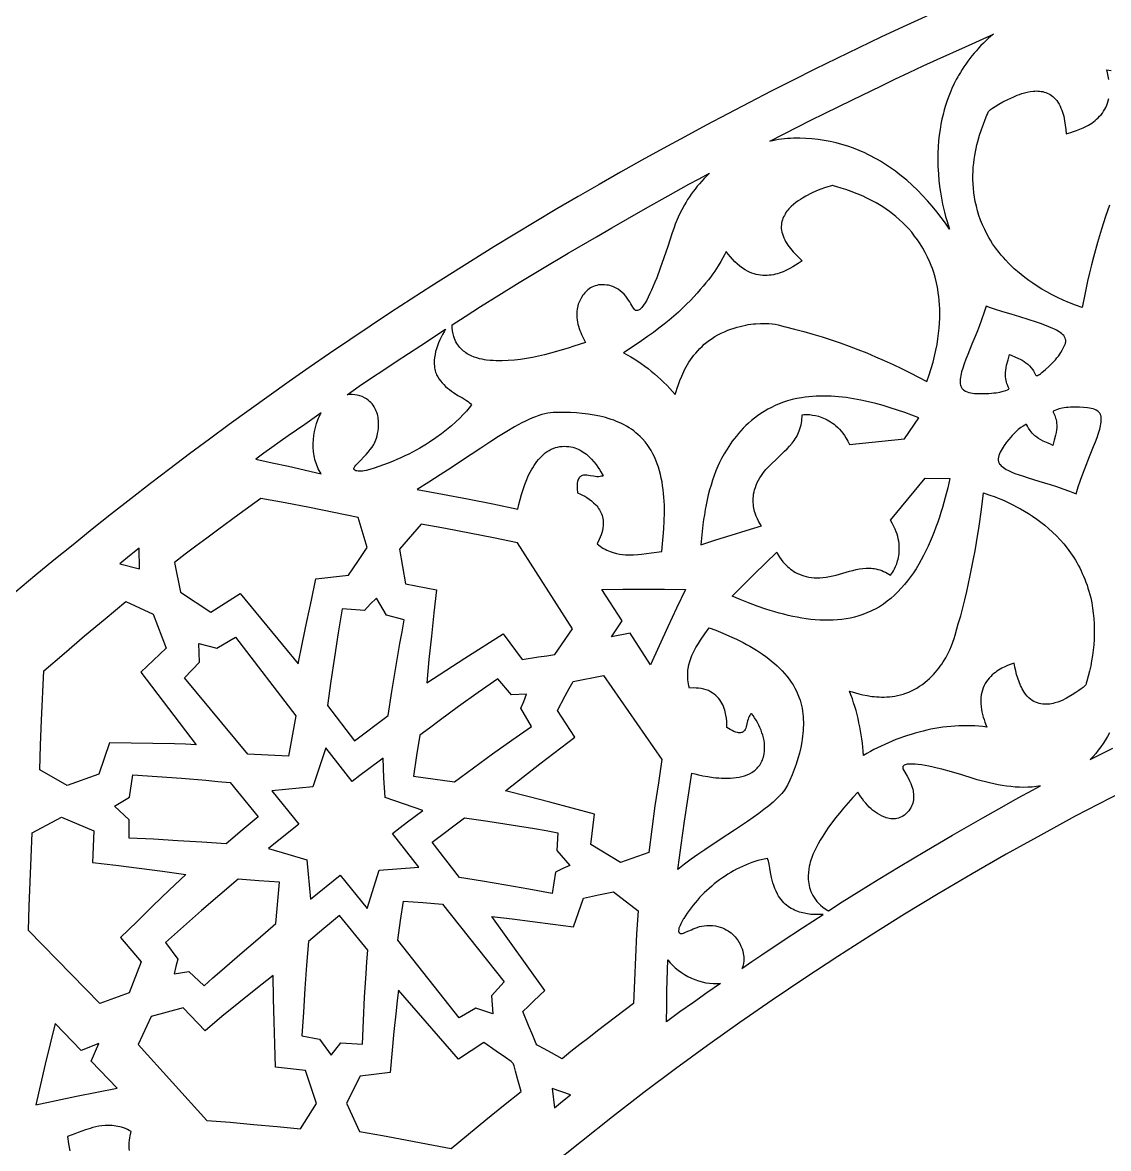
# Model space of a CAD drawing. Extents: x -540 to 540, y -540 to 540.
# Drawn here: x -295.1 to -170.4, y 288.3 to 417.6 of the extents above; entities that cross this region are included whole.
import ezdxf

# ---------------------------------------------------------------- set-up
doc = ezdxf.new("R2010")
doc.units = 0
doc.layers.add('LAYER_1', color=18, linetype='CONTINUOUS')
doc.layers.add('LAYER_2', color=174, linetype='CONTINUOUS')

msp = doc.modelspace()

# ---------------------------------------------------------------- linework, layer by layer
at = {"layer": 'LAYER_1'}
msp.add_lwpolyline([(0, 540, 0.414214), (-540, 0, 0.414214), (0, -540, 0.414214), (540, 0, 0.414214)], format="xyb", close=True, dxfattribs=at)
for points in [[(-209.32, 403.95), (-207.75, 404.77), (-206.18, 405.57), (-204.6, 406.37), (-203.01, 407.16), (-199.8, 408.73), (-196.57, 410.3), (-194.95, 411.09), (-193.32, 411.86), (-191.7, 412.61), (-190.09, 413.35), (-186.85, 414.81), (-183.63, 416.26), (-183.93, 416.01), (-184.22, 415.75), (-184.5, 415.49), (-184.78, 415.22), (-185.06, 414.94), (-185.33, 414.65), (-185.59, 414.36), (-185.84, 414.07), (-186.09, 413.76), (-186.33, 413.46), (-186.56, 413.14), (-186.79, 412.83), (-187.01, 412.5), (-187.22, 412.18), (-187.42, 411.84), (-187.62, 411.51), (-187.72, 411.34), (-187.89, 411.04), (-188.12, 410.6), (-188.39, 410.03), (-188.53, 409.7), (-188.68, 409.34), (-188.83, 408.94), (-188.98, 408.51), (-189.13, 408.05), (-189.27, 407.56), (-189.41, 407.04), (-189.54, 406.49), (-189.66, 405.91), (-189.76, 405.3), (-189.85, 404.66), (-189.92, 403.99), (-189.98, 403.3), (-190.01, 402.57), (-190.02, 401.82), (-190, 401.04), (-189.95, 400.23), (-189.88, 399.4), (-189.77, 398.54), (-189.71, 398.1), (-189.63, 397.65), (-189.55, 397.2), (-189.46, 396.74), (-189.35, 396.28), (-189.24, 395.8), (-189.12, 395.32), (-188.99, 394.84), (-188.84, 394.35), (-188.69, 393.85), (-189.15, 394.53), (-189.64, 395.2), (-190.14, 395.85), (-190.67, 396.5), (-191.21, 397.13), (-191.78, 397.74), (-192.36, 398.34), (-192.97, 398.91), (-193.59, 399.47), (-194.23, 400), (-194.56, 400.25), (-194.89, 400.51), (-195.22, 400.75), (-195.56, 400.99), (-195.9, 401.22), (-196.25, 401.44), (-196.6, 401.66), (-196.96, 401.86), (-197.31, 402.06), (-197.68, 402.26), (-198.04, 402.44), (-198.41, 402.62), (-199.04, 402.89), (-199.69, 403.15), (-200.35, 403.38), (-201.02, 403.59), (-201.69, 403.77), (-202.38, 403.93), (-203.07, 404.06), (-203.77, 404.17), (-204.47, 404.24), (-205.17, 404.29), (-205.88, 404.31), (-206.23, 404.31), (-206.58, 404.3), (-206.92, 404.28), (-207.27, 404.26), (-207.62, 404.23), (-207.96, 404.19), (-208.3, 404.14), (-208.64, 404.09), (-208.98, 404.02)], [(-216.24, 400.29), (-216.55, 399.99), (-216.85, 399.69), (-217.13, 399.38), (-217.4, 399.08), (-217.66, 398.78), (-217.9, 398.47), (-218.13, 398.17), (-218.35, 397.87), (-218.55, 397.56), (-218.75, 397.26), (-218.93, 396.97), (-219.1, 396.67), (-219.42, 396.09), (-219.7, 395.52), (-219.94, 394.97), (-220.16, 394.44), (-220.35, 393.93), (-220.51, 393.45), (-220.79, 392.59), (-221.02, 391.88), (-221.47, 390.58), (-221.89, 389.38), (-222.3, 388.28), (-222.5, 387.78), (-222.69, 387.3), (-222.88, 386.86), (-223.07, 386.45), (-223.26, 386.06), (-223.44, 385.72), (-223.63, 385.4), (-223.82, 385.12), (-224, 384.87), (-224.19, 384.66), (-224.24, 384.63), (-224.31, 384.58), (-224.39, 384.54), (-224.49, 384.51), (-224.59, 384.5), (-224.69, 384.5), (-224.73, 384.52), (-224.78, 384.54), (-224.82, 384.58), (-224.86, 384.62), (-225.04, 384.91), (-225.26, 385.29), (-225.38, 385.5), (-225.53, 385.71), (-225.68, 385.94), (-225.85, 386.16), (-226.04, 386.38), (-226.26, 386.59), (-226.49, 386.79), (-226.74, 386.97), (-226.88, 387.05), (-227.03, 387.13), (-227.18, 387.2), (-227.33, 387.26), (-227.5, 387.32), (-227.67, 387.37), (-227.85, 387.41), (-228.04, 387.44), (-228.29, 387.47), (-228.53, 387.48), (-228.76, 387.47), (-228.97, 387.45), (-229.18, 387.4), (-229.37, 387.35), (-229.56, 387.28), (-229.73, 387.2), (-229.89, 387.11), (-230.05, 387.01), (-230.19, 386.9), (-230.32, 386.78), (-230.45, 386.66), (-230.56, 386.53), (-230.67, 386.4), (-230.77, 386.27), (-230.95, 385.99), (-231.09, 385.72), (-231.21, 385.46), (-231.3, 385.23), (-231.41, 384.86), (-231.45, 384.68), (-231.48, 384.43), (-231.49, 384.19), (-231.49, 383.94), (-231.47, 383.69), (-231.44, 383.44), (-231.4, 383.19), (-231.35, 382.94), (-231.28, 382.7), (-231.21, 382.45), (-231.12, 382.21), (-231.03, 381.97), (-230.93, 381.74), (-230.71, 381.28), (-230.47, 380.84), (-231.8, 380.4), (-232.47, 380.19), (-233.14, 379.99), (-233.82, 379.79), (-234.5, 379.6), (-235.19, 379.43), (-235.88, 379.27), (-236.56, 379.13), (-237.26, 379), (-237.95, 378.9), (-238.64, 378.82), (-239.34, 378.77), (-240.03, 378.74), (-240.38, 378.74), (-240.73, 378.74), (-241.07, 378.76), (-241.42, 378.78), (-241.83, 378.82), (-242.08, 378.85), (-242.36, 378.91), (-242.65, 378.97), (-242.96, 379.06), (-243.27, 379.17), (-243.59, 379.3), (-243.9, 379.46), (-244.05, 379.55), (-244.21, 379.65), (-244.35, 379.75), (-244.5, 379.86), (-244.64, 379.99), (-244.77, 380.12), (-244.9, 380.26), (-245.03, 380.4), (-245.14, 380.56), (-245.25, 380.73), (-245.35, 380.91), (-245.44, 381.1), (-245.52, 381.3), (-245.59, 381.51), (-245.68, 381.84), (-245.74, 382.18), (-245.78, 382.52), (-245.79, 382.86), (-244.3, 383.83), (-242.52, 384.97), (-240.44, 386.27), (-238.08, 387.72), (-235.42, 389.33), (-232.46, 391.09), (-229.21, 392.99), (-227.47, 394), (-225.66, 395.03), (-223.31, 396.37), (-220.97, 397.7), (-218.61, 399.01), (-217.42, 399.65)], [(-205.61, 390.22), (-206.06, 389.9), (-206.34, 389.72), (-206.66, 389.53), (-207.01, 389.33), (-207.39, 389.14), (-207.79, 388.97), (-208, 388.89), (-208.22, 388.81), (-208.44, 388.74), (-208.67, 388.68), (-208.9, 388.63), (-209.14, 388.59), (-209.37, 388.56), (-209.62, 388.54), (-209.86, 388.53), (-210.11, 388.54), (-210.36, 388.56), (-210.61, 388.6), (-210.87, 388.65), (-211.12, 388.72), (-211.38, 388.8), (-211.63, 388.91), (-211.89, 389.03), (-212.15, 389.18), (-212.46, 389.38), (-212.76, 389.61), (-213.05, 389.86), (-213.33, 390.12), (-213.59, 390.4), (-213.84, 390.69), (-214.08, 390.98), (-214.32, 391.28), (-214.51, 390.9), (-214.69, 390.57), (-214.93, 390.14), (-215.24, 389.63), (-215.63, 389.05), (-215.85, 388.73), (-216.09, 388.4), (-216.36, 388.05), (-216.65, 387.68), (-216.95, 387.3), (-217.29, 386.91), (-217.64, 386.5), (-218.02, 386.09), (-218.43, 385.66), (-218.86, 385.23), (-219.32, 384.78), (-219.81, 384.33), (-220.32, 383.87), (-220.86, 383.41), (-221.44, 382.94), (-222.04, 382.47), (-222.67, 381.99), (-223.34, 381.51), (-224.04, 381.03), (-224.77, 380.54), (-226.11, 379.67), (-225.69, 379.44), (-225.28, 379.2), (-224.87, 378.95), (-224.47, 378.68), (-224.07, 378.41), (-223.68, 378.13), (-223.29, 377.84), (-222.92, 377.54), (-222.54, 377.23), (-222.18, 376.91), (-221.82, 376.59), (-221.47, 376.26), (-221.13, 375.92), (-220.8, 375.57), (-220.48, 375.22), (-220.16, 374.86), (-220.07, 375.2), (-219.95, 375.59), (-219.81, 376.03), (-219.64, 376.49), (-219.43, 376.99), (-219.19, 377.5), (-219.06, 377.77), (-218.92, 378.03), (-218.76, 378.3), (-218.59, 378.57), (-218.42, 378.84), (-218.23, 379.1), (-218.03, 379.37), (-217.81, 379.63), (-217.59, 379.89), (-217.35, 380.14), (-217.09, 380.39), (-216.83, 380.63), (-216.54, 380.87), (-216.25, 381.1), (-215.94, 381.31), (-215.61, 381.52), (-215.26, 381.72), (-214.9, 381.91), (-214.52, 382.08), (-214.13, 382.24), (-213.77, 382.37), (-213.41, 382.49), (-213.07, 382.6), (-212.73, 382.69), (-212.4, 382.77), (-212.08, 382.84), (-211.78, 382.89), (-211.48, 382.94), (-211.19, 382.98), (-210.91, 383), (-210.38, 383.03), (-209.89, 383.04), (-209.44, 383.02), (-209.04, 382.98), (-208.68, 382.93), (-208.36, 382.87), (-208.1, 382.8), (-207.71, 382.69), (-207.52, 382.64), (-206.46, 382.38), (-205.41, 382.1), (-204.36, 381.81), (-203.31, 381.49), (-202.27, 381.16), (-201.24, 380.8), (-200.21, 380.43), (-199.19, 380.04), (-198.17, 379.64), (-197.16, 379.21), (-196.16, 378.77), (-195.16, 378.32), (-194.17, 377.85), (-193.19, 377.37), (-192.22, 376.87), (-191.26, 376.36), (-190.99, 377.11), (-190.76, 377.85), (-190.55, 378.57), (-190.38, 379.27), (-190.23, 379.95), (-190.1, 380.61), (-190, 381.26), (-189.92, 381.88), (-189.86, 382.48), (-189.82, 383.07), (-189.79, 383.63), (-189.79, 384.17), (-189.8, 384.69), (-189.82, 385.18), (-189.85, 385.66), (-189.9, 386.11), (-189.96, 386.54), (-190.02, 386.95), (-190.09, 387.33), (-190.16, 387.69), (-190.32, 388.34), (-190.48, 388.89), (-190.63, 389.34), (-190.77, 389.69), (-190.93, 390.07), (-191.18, 390.63), (-191.45, 391.16), (-191.74, 391.67), (-192.04, 392.16), (-192.35, 392.63), (-192.68, 393.07), (-193.01, 393.5), (-193.36, 393.9), (-193.72, 394.28), (-194.08, 394.64), (-194.45, 394.98), (-194.82, 395.3), (-195.2, 395.61), (-195.58, 395.9), (-195.96, 396.17), (-196.34, 396.42), (-196.73, 396.66), (-197.11, 396.88), (-197.49, 397.09), (-197.86, 397.28), (-198.23, 397.46), (-198.59, 397.63), (-199.29, 397.93), (-199.95, 398.18), (-200.57, 398.4), (-201.12, 398.57), (-201.61, 398.72), (-201.74, 398.76), (-201.87, 398.81), (-201.99, 398.85), (-202.06, 398.86), (-202.12, 398.86), (-202.21, 398.85), (-202.39, 398.81), (-202.66, 398.73), (-203.01, 398.62), (-203.44, 398.46), (-203.95, 398.25), (-204.53, 397.98), (-205.19, 397.64), (-205.57, 397.42), (-205.8, 397.28), (-206.05, 397.11), (-206.32, 396.92), (-206.59, 396.7), (-206.85, 396.46), (-207.11, 396.19), (-207.23, 396.05), (-207.34, 395.91), (-207.45, 395.76), (-207.55, 395.6), (-207.64, 395.44), (-207.73, 395.27), (-207.8, 395.1), (-207.87, 394.92), (-207.92, 394.74), (-207.96, 394.55), (-207.98, 394.35), (-207.99, 394.15), (-207.99, 393.95), (-207.96, 393.74), (-207.92, 393.53), (-207.87, 393.31), (-207.79, 393.08), (-207.7, 392.86), (-207.6, 392.65), (-207.49, 392.44), (-207.36, 392.23), (-207.23, 392.03), (-207.09, 391.83), (-206.94, 391.64), (-206.63, 391.26), (-206.3, 390.9), (-205.95, 390.55)], [(-181.79, 379.46), (-181.52, 379.33), (-181.17, 379.19), (-180.76, 379.02), (-180.55, 378.92), (-180.33, 378.8), (-180.11, 378.67), (-179.89, 378.52), (-179.68, 378.35), (-179.48, 378.16), (-179.28, 377.94), (-179.1, 377.7), (-179.01, 377.57), (-178.93, 377.43), (-178.86, 377.28), (-178.78, 377.13), (-178.76, 377.09), (-178.73, 377.06), (-178.7, 377.05), (-178.66, 377.04), (-178.56, 377.06), (-178.46, 377.11), (-178.35, 377.17), (-178.24, 377.25), (-178.05, 377.39), (-177.65, 377.73), (-177.25, 378.08), (-176.87, 378.46), (-176.68, 378.66), (-176.51, 378.86), (-176.34, 379.06), (-176.17, 379.28), (-176.02, 379.49), (-175.87, 379.71), (-175.74, 379.94), (-175.61, 380.17), (-175.5, 380.41), (-175.39, 380.65), (-175.36, 380.74), (-175.34, 380.84), (-175.32, 380.93), (-175.32, 381.02), (-175.33, 381.1), (-175.34, 381.18), (-175.39, 381.34), (-175.46, 381.49), (-175.56, 381.63), (-175.68, 381.76), (-175.81, 381.87), (-175.95, 381.98), (-176.09, 382.08), (-176.37, 382.24), (-176.63, 382.37), (-176.82, 382.45), (-177.28, 382.65), (-177.74, 382.84), (-178.21, 383.02), (-178.69, 383.18), (-179.64, 383.5), (-180.61, 383.79), (-181.58, 384.08), (-182.54, 384.37), (-183.5, 384.68), (-183.98, 384.84), (-184.45, 385.01), (-184.72, 384.2), (-185, 383.43), (-185.28, 382.69), (-185.55, 381.98), (-186.09, 380.66), (-186.58, 379.47), (-186.79, 378.92), (-186.98, 378.4), (-187.15, 377.91), (-187.28, 377.46), (-187.33, 377.24), (-187.37, 377.03), (-187.4, 376.83), (-187.43, 376.64), (-187.44, 376.45), (-187.44, 376.27), (-187.43, 376.1), (-187.4, 375.93), (-187.38, 375.84), (-187.35, 375.75), (-187.31, 375.67), (-187.27, 375.6), (-187.21, 375.53), (-187.15, 375.46), (-187.01, 375.35), (-186.84, 375.25), (-186.66, 375.18), (-186.46, 375.11), (-186.24, 375.06), (-186.02, 375.03), (-185.79, 375), (-185.32, 374.97), (-184.87, 374.97), (-184.45, 374.98), (-184.14, 374.99), (-183.85, 375.01), (-183.58, 375.04), (-183.33, 375.07), (-182.88, 375.15), (-182.51, 375.24), (-182.22, 375.34), (-182, 375.42), (-181.87, 375.49), (-181.84, 375.52), (-181.82, 375.54), (-181.83, 375.57), (-181.85, 375.61), (-181.92, 375.76), (-182.02, 375.99), (-182.07, 376.14), (-182.12, 376.3), (-182.17, 376.48), (-182.21, 376.68), (-182.24, 376.9), (-182.25, 377.13), (-182.25, 377.38), (-182.22, 377.65), (-182.18, 377.94), (-182.11, 378.24), (-181.93, 378.85), (-181.86, 379.15)], [(-246.55, 382.36), (-246.72, 382.07), (-246.89, 381.77), (-247.05, 381.46), (-247.2, 381.14), (-247.35, 380.81), (-247.48, 380.47), (-247.59, 380.13), (-247.69, 379.79), (-247.76, 379.45), (-247.82, 379.1), (-247.85, 378.76), (-247.85, 378.42), (-247.83, 378.09), (-247.81, 377.93), (-247.78, 377.76), (-247.74, 377.6), (-247.69, 377.44), (-247.64, 377.29), (-247.58, 377.14), (-247.45, 376.88), (-247.3, 376.64), (-247.14, 376.42), (-246.95, 376.2), (-246.76, 376), (-246.55, 375.8), (-246.33, 375.61), (-246.1, 375.43), (-245.86, 375.26), (-245.62, 375.09), (-245.12, 374.77), (-244.62, 374.47), (-244.13, 374.16), (-243.97, 374.06), (-243.82, 373.95), (-243.68, 373.83), (-243.55, 373.69), (-243.83, 373.34), (-244.15, 372.96), (-244.51, 372.56), (-244.92, 372.15), (-245.38, 371.71), (-245.88, 371.26), (-246.43, 370.8), (-247.03, 370.34), (-247.68, 369.87), (-248.38, 369.4), (-248.75, 369.17), (-249.13, 368.94), (-249.52, 368.71), (-249.93, 368.48), (-250.35, 368.26), (-250.78, 368.03), (-251.23, 367.81), (-251.69, 367.6), (-252.16, 367.39), (-252.64, 367.18), (-253.14, 366.98), (-253.66, 366.78), (-254.21, 366.58), (-254.74, 366.4), (-255.23, 366.26), (-255.68, 366.14), (-255.89, 366.1), (-256.08, 366.07), (-256.27, 366.05), (-256.43, 366.05), (-256.59, 366.05), (-256.73, 366.08), (-256.85, 366.11), (-256.96, 366.16), (-257.01, 366.2), (-257.05, 366.24), (-257.07, 366.29), (-257.07, 366.34), (-257.07, 366.4), (-257.05, 366.46), (-256.97, 366.59), (-256.86, 366.74), (-256.71, 366.91), (-256.33, 367.29), (-255.89, 367.74), (-255.65, 367.98), (-255.42, 368.25), (-255.2, 368.53), (-254.99, 368.82), (-254.8, 369.13), (-254.71, 369.29), (-254.63, 369.46), (-254.56, 369.64), (-254.49, 369.85), (-254.41, 370.1), (-254.35, 370.38), (-254.29, 370.69), (-254.26, 371.01), (-254.24, 371.36), (-254.24, 371.71), (-254.25, 371.89), (-254.27, 372.07), (-254.3, 372.25), (-254.34, 372.43), (-254.38, 372.6), (-254.44, 372.78), (-254.5, 372.96), (-254.58, 373.13), (-254.66, 373.3), (-254.76, 373.46), (-254.87, 373.63), (-254.99, 373.78), (-255.13, 373.93), (-255.28, 374.08), (-255.45, 374.22), (-255.63, 374.35), (-255.87, 374.49), (-256.13, 374.62), (-256.41, 374.72), (-256.69, 374.79), (-256.98, 374.84), (-257.27, 374.87), (-257.56, 374.87), (-257.85, 374.84), (-256.46, 375.81), (-255.05, 376.77), (-253.64, 377.71), (-252.23, 378.65), (-249.39, 380.51)], [(-192.21, 372.18), (-193.01, 372.49), (-193.82, 372.79), (-194.64, 373.07), (-195.47, 373.34), (-196.3, 373.6), (-197.15, 373.83), (-197.99, 374.04), (-198.84, 374.22), (-199.7, 374.38), (-200.12, 374.45), (-200.55, 374.51), (-200.98, 374.56), (-201.41, 374.6), (-201.84, 374.64), (-202.27, 374.66), (-202.69, 374.68), (-203.12, 374.68), (-203.55, 374.68), (-203.97, 374.67), (-204.4, 374.64), (-204.82, 374.6), (-205.25, 374.56), (-205.67, 374.5), (-206.22, 374.4), (-206.75, 374.28), (-207.26, 374.14), (-207.75, 373.98), (-208.22, 373.8), (-208.68, 373.6), (-209.12, 373.39), (-209.54, 373.17), (-209.95, 372.93), (-210.34, 372.68), (-210.71, 372.42), (-211.07, 372.15), (-211.41, 371.87), (-211.74, 371.58), (-212.05, 371.29), (-212.35, 371), (-212.63, 370.7), (-212.9, 370.39), (-213.15, 370.09), (-213.39, 369.79), (-213.62, 369.49), (-213.83, 369.19), (-214.03, 368.89), (-214.22, 368.6), (-214.55, 368.05), (-214.84, 367.52), (-215.07, 367.05), (-215.27, 366.62), (-215.49, 366.09), (-215.7, 365.55), (-215.89, 365.01), (-216.06, 364.46), (-216.22, 363.9), (-216.37, 363.34), (-216.5, 362.78), (-216.62, 362.21), (-216.73, 361.64), (-216.82, 361.06), (-216.91, 360.49), (-216.99, 359.91), (-217.12, 358.75), (-217.22, 357.6), (-215.49, 358.16), (-213.76, 358.72), (-212.02, 359.26), (-210.28, 359.78), (-210.39, 359.95), (-210.49, 360.11), (-210.61, 360.33), (-210.74, 360.58), (-210.87, 360.89), (-210.99, 361.23), (-211.05, 361.41), (-211.09, 361.6), (-211.14, 361.8), (-211.17, 362.01), (-211.2, 362.23), (-211.22, 362.46), (-211.22, 362.69), (-211.22, 362.92), (-211.2, 363.17), (-211.17, 363.42), (-211.12, 363.67), (-211.06, 363.93), (-210.97, 364.2), (-210.88, 364.47), (-210.76, 364.74), (-210.62, 365.02), (-210.46, 365.3), (-210.27, 365.58), (-210.02, 365.92), (-209.75, 366.24), (-209.47, 366.56), (-209.17, 366.86), (-208.55, 367.45), (-207.92, 368.04), (-207.61, 368.34), (-207.31, 368.64), (-207.03, 368.95), (-206.76, 369.26), (-206.51, 369.6), (-206.39, 369.77), (-206.28, 369.94), (-206.18, 370.12), (-206.09, 370.3), (-206, 370.49), (-205.92, 370.69), (-205.85, 370.91), (-205.78, 371.14), (-205.72, 371.37), (-205.68, 371.6), (-205.64, 371.83), (-205.62, 372.07), (-205.6, 372.31), (-205.6, 372.54), (-205.4, 372.56), (-205.22, 372.56), (-204.99, 372.56), (-204.72, 372.55), (-204.42, 372.51), (-204.08, 372.45), (-203.72, 372.36), (-203.53, 372.31), (-203.33, 372.24), (-203.14, 372.16), (-202.94, 372.07), (-202.73, 371.97), (-202.53, 371.86), (-202.33, 371.73), (-202.12, 371.59), (-201.92, 371.44), (-201.72, 371.27), (-201.51, 371.08), (-201.32, 370.88), (-201.12, 370.66), (-200.93, 370.42), (-200.75, 370.16), (-200.57, 369.88), (-200.36, 369.51), (-200.16, 369.13), (-193.83, 369.77)], [(-268.35, 367.42), (-266.47, 367.03), (-264.6, 366.62), (-260.85, 365.76), (-260.96, 365.95), (-261.07, 366.14), (-261.17, 366.34), (-261.26, 366.54), (-261.34, 366.75), (-261.42, 366.96), (-261.49, 367.18), (-261.55, 367.39), (-261.6, 367.62), (-261.64, 367.84), (-261.68, 368.07), (-261.71, 368.3), (-261.74, 368.76), (-261.75, 369.23), (-261.73, 369.7), (-261.68, 370.17), (-261.6, 370.63), (-261.5, 371.08), (-261.37, 371.52), (-261.21, 371.95), (-261.13, 372.16), (-261.03, 372.36), (-260.93, 372.56), (-260.83, 372.75), (-262.72, 371.43), (-264.61, 370.11), (-265.55, 369.45), (-266.49, 368.78), (-267.43, 368.11)], [(-231.41, 363.58), (-231.04, 363.41), (-230.82, 363.3), (-230.57, 363.17), (-230.32, 363.02), (-230.06, 362.84), (-229.8, 362.65), (-229.54, 362.43), (-229.3, 362.19), (-229.18, 362.06), (-229.07, 361.92), (-228.97, 361.78), (-228.87, 361.63), (-228.78, 361.48), (-228.7, 361.32), (-228.63, 361.15), (-228.56, 360.98), (-228.51, 360.8), (-228.47, 360.61), (-228.44, 360.42), (-228.43, 360.22), (-228.43, 360.02), (-228.44, 359.8), (-228.48, 359.53), (-228.53, 359.26), (-228.61, 358.99), (-228.69, 358.73), (-228.79, 358.47), (-228.9, 358.21), (-229.14, 357.71), (-228.96, 357.57), (-228.78, 357.43), (-228.59, 357.31), (-228.41, 357.19), (-228.22, 357.09), (-228.03, 356.99), (-227.85, 356.91), (-227.66, 356.83), (-227.29, 356.7), (-226.93, 356.6), (-226.57, 356.53), (-226.22, 356.48), (-225.88, 356.46), (-225.56, 356.44), (-225.25, 356.45), (-224.97, 356.46), (-224.45, 356.5), (-224.04, 356.54), (-223.46, 356.6), (-222.88, 356.67), (-221.72, 356.85), (-221.62, 357.7), (-221.54, 358.57), (-221.47, 359.45), (-221.43, 360.35), (-221.41, 361.26), (-221.41, 361.71), (-221.42, 362.16), (-221.44, 362.61), (-221.47, 363.06), (-221.51, 363.51), (-221.56, 363.95), (-221.62, 364.39), (-221.69, 364.83), (-221.77, 365.26), (-221.87, 365.68), (-221.97, 366.1), (-222.1, 366.51), (-222.23, 366.91), (-222.39, 367.31), (-222.55, 367.69), (-222.74, 368.06), (-222.94, 368.43), (-223.16, 368.78), (-223.39, 369.12), (-223.64, 369.44), (-223.92, 369.76), (-224.21, 370.06), (-224.45, 370.28), (-224.69, 370.48), (-224.94, 370.68), (-225.21, 370.87), (-225.48, 371.05), (-225.75, 371.21), (-226.04, 371.37), (-226.33, 371.52), (-226.62, 371.65), (-226.92, 371.78), (-227.23, 371.9), (-227.54, 372.01), (-227.86, 372.12), (-228.18, 372.21), (-228.5, 372.3), (-228.83, 372.38), (-229.49, 372.51), (-230.16, 372.62), (-230.84, 372.7), (-231.51, 372.76), (-232.19, 372.8), (-232.86, 372.81), (-233.52, 372.81), (-234.18, 372.8), (-234.49, 372.77), (-234.81, 372.73), (-235.15, 372.66), (-235.49, 372.57), (-235.84, 372.45), (-236.21, 372.32), (-236.58, 372.17), (-236.97, 372), (-237.36, 371.81), (-237.77, 371.61), (-238.19, 371.38), (-238.62, 371.14), (-239.52, 370.62), (-240.46, 370.04), (-241.45, 369.4), (-242.48, 368.72), (-244.71, 367.24), (-245.91, 366.45), (-247.15, 365.64), (-248.45, 364.81), (-249.81, 363.96), (-248.36, 363.7), (-246.91, 363.43), (-244.01, 362.87), (-241.12, 362.29), (-238.23, 361.69), (-238.12, 362.23), (-237.99, 362.8), (-237.83, 363.37), (-237.65, 363.95), (-237.45, 364.53), (-237.22, 365.1), (-237.1, 365.39), (-236.97, 365.66), (-236.83, 365.93), (-236.69, 366.2), (-236.54, 366.46), (-236.38, 366.71), (-236.22, 366.95), (-236.05, 367.18), (-235.87, 367.4), (-235.69, 367.61), (-235.49, 367.8), (-235.29, 367.99), (-235.09, 368.16), (-234.87, 368.31), (-234.65, 368.45), (-234.42, 368.57), (-234.18, 368.68), (-233.93, 368.76), (-233.68, 368.83), (-233.41, 368.88), (-233.15, 368.91), (-232.89, 368.92), (-232.64, 368.91), (-232.4, 368.89), (-232.17, 368.85), (-231.94, 368.8), (-231.72, 368.74), (-231.51, 368.66), (-231.3, 368.57), (-231.1, 368.47), (-230.91, 368.37), (-230.73, 368.25), (-230.55, 368.13), (-230.38, 368), (-230.21, 367.86), (-230.06, 367.72), (-229.77, 367.43), (-229.5, 367.13), (-229.26, 366.82), (-229.05, 366.53), (-228.87, 366.24), (-228.71, 365.98), (-228.46, 365.54), (-228.54, 365.5), (-228.62, 365.47), (-228.79, 365.44), (-228.97, 365.42), (-229.16, 365.42), (-229.36, 365.44), (-229.56, 365.47), (-229.95, 365.54), (-230.15, 365.57), (-230.34, 365.59), (-230.52, 365.59), (-230.69, 365.59), (-230.84, 365.55), (-230.92, 365.53), (-230.98, 365.5), (-231.05, 365.45), (-231.11, 365.41), (-231.16, 365.35), (-231.21, 365.28), (-231.27, 365.19), (-231.31, 365.09), (-231.38, 364.89), (-231.42, 364.68), (-231.44, 364.46), (-231.45, 364.24), (-231.44, 364.02)], [(-174.13, 363.45), (-173.88, 364.25), (-173.63, 365.01), (-173.37, 365.74), (-173.11, 366.44), (-172.6, 367.73), (-172.12, 368.9), (-171.91, 369.44), (-171.72, 369.94), (-171.56, 370.42), (-171.42, 370.87), (-171.32, 371.28), (-171.29, 371.48), (-171.26, 371.67), (-171.25, 371.86), (-171.24, 372.03), (-171.25, 372.2), (-171.27, 372.36), (-171.29, 372.46), (-171.32, 372.54), (-171.35, 372.62), (-171.4, 372.7), (-171.45, 372.77), (-171.51, 372.84), (-171.65, 372.95), (-171.81, 373.06), (-171.99, 373.14), (-172.18, 373.21), (-172.39, 373.27), (-172.61, 373.31), (-172.84, 373.35), (-173.3, 373.39), (-173.75, 373.41), (-174.16, 373.42), (-174.47, 373.42), (-174.76, 373.41), (-175.03, 373.39), (-175.28, 373.36), (-175.72, 373.29), (-176.09, 373.21), (-176.38, 373.12), (-176.59, 373.03), (-176.72, 372.97), (-176.76, 372.94), (-176.77, 372.92), (-176.77, 372.89), (-176.75, 372.85), (-176.68, 372.69), (-176.58, 372.46), (-176.53, 372.32), (-176.48, 372.16), (-176.43, 371.98), (-176.39, 371.78), (-176.37, 371.56), (-176.35, 371.33), (-176.36, 371.07), (-176.38, 370.8), (-176.42, 370.52), (-176.49, 370.21), (-176.65, 369.61), (-176.73, 369.31), (-176.79, 369.01), (-177.06, 369.15), (-177.34, 369.28), (-177.91, 369.52), (-178.19, 369.65), (-178.44, 369.8), (-178.66, 369.95), (-178.86, 370.1), (-179.03, 370.26), (-179.18, 370.42), (-179.31, 370.57), (-179.42, 370.72), (-179.6, 370.99), (-179.71, 371.21), (-179.79, 371.36), (-179.81, 371.4), (-179.83, 371.42), (-179.85, 371.42), (-179.9, 371.41), (-180.03, 371.35), (-180.23, 371.24), (-180.47, 371.06), (-180.77, 370.83), (-181.1, 370.53), (-181.28, 370.35), (-181.47, 370.15), (-181.66, 369.94), (-181.85, 369.7), (-182.11, 369.38), (-182.38, 369.02), (-182.51, 368.83), (-182.63, 368.64), (-182.75, 368.44), (-182.85, 368.24), (-182.94, 368.04), (-183.01, 367.85), (-183.06, 367.66), (-183.08, 367.47), (-183.08, 367.38), (-183.07, 367.29), (-183.06, 367.2), (-183.04, 367.12), (-183.01, 367.04), (-182.97, 366.96), (-182.92, 366.88), (-182.86, 366.81), (-182.74, 366.69), (-182.62, 366.58), (-182.48, 366.47), (-182.32, 366.37), (-182.16, 366.27), (-181.98, 366.17), (-181.6, 365.99), (-181.17, 365.81), (-180.69, 365.64), (-180.18, 365.47), (-179.63, 365.29), (-178.43, 364.93), (-177.1, 364.52), (-176.39, 364.29), (-175.66, 364.04), (-174.9, 363.76)], [(-188.62, 365.23), (-188.88, 364.13), (-189.17, 363.02), (-189.32, 362.45), (-189.49, 361.89), (-189.66, 361.33), (-189.84, 360.76), (-190.03, 360.2), (-190.23, 359.64), (-190.44, 359.08), (-190.66, 358.53), (-190.89, 357.98), (-191.13, 357.44), (-191.38, 356.91), (-191.65, 356.38), (-191.92, 355.86), (-192.21, 355.36), (-192.51, 354.86), (-192.82, 354.38), (-193.15, 353.92), (-193.49, 353.46), (-193.84, 353.03), (-194.21, 352.61), (-194.59, 352.2), (-194.99, 351.82), (-195.4, 351.45), (-195.83, 351.11), (-196.27, 350.79), (-196.73, 350.49), (-197.21, 350.22), (-197.46, 350.09), (-197.7, 349.97), (-198.16, 349.77), (-198.62, 349.59), (-199.1, 349.43), (-199.57, 349.3), (-200.06, 349.19), (-200.55, 349.1), (-201.04, 349.03), (-201.54, 348.98), (-202.04, 348.95), (-202.55, 348.93), (-203.06, 348.93), (-203.57, 348.95), (-204.09, 348.99), (-204.61, 349.04), (-205.12, 349.1), (-205.64, 349.18), (-206.16, 349.27), (-206.68, 349.38), (-207.2, 349.49), (-207.71, 349.62), (-208.23, 349.75), (-208.74, 349.9), (-209.25, 350.05), (-209.76, 350.21), (-210.76, 350.55), (-211.74, 350.92), (-212.7, 351.3), (-213.64, 351.69), (-212.37, 352.97), (-211.09, 354.24), (-209.81, 355.51), (-208.51, 356.76), (-208.41, 356.57), (-208.32, 356.39), (-208.18, 356.17), (-208.01, 355.93), (-207.8, 355.66), (-207.55, 355.38), (-207.41, 355.23), (-207.26, 355.09), (-207.1, 354.95), (-206.93, 354.81), (-206.74, 354.68), (-206.55, 354.55), (-206.34, 354.43), (-206.12, 354.31), (-205.89, 354.21), (-205.64, 354.11), (-205.39, 354.03), (-205.12, 353.95), (-204.83, 353.89), (-204.54, 353.85), (-204.23, 353.82), (-203.91, 353.8), (-203.57, 353.81), (-203.22, 353.83), (-202.84, 353.88), (-202.45, 353.95), (-202.07, 354.03), (-201.69, 354.13), (-200.92, 354.35), (-200.16, 354.56), (-199.78, 354.66), (-199.39, 354.75), (-199.01, 354.83), (-198.63, 354.88), (-198.25, 354.91), (-197.87, 354.92), (-197.68, 354.91), (-197.49, 354.89), (-197.31, 354.87), (-197.12, 354.83), (-196.89, 354.78), (-196.67, 354.71), (-196.46, 354.64), (-196.24, 354.55), (-196.03, 354.46), (-195.83, 354.35), (-195.63, 354.24), (-195.43, 354.12), (-195.32, 354.28), (-195.23, 354.42), (-195.12, 354.61), (-194.99, 354.84), (-194.87, 355.12), (-194.74, 355.43), (-194.63, 355.77), (-194.58, 355.96), (-194.54, 356.16), (-194.5, 356.36), (-194.47, 356.57), (-194.45, 356.79), (-194.44, 357.02), (-194.44, 357.26), (-194.45, 357.5), (-194.47, 357.75), (-194.51, 358.01), (-194.56, 358.28), (-194.62, 358.55), (-194.7, 358.83), (-194.8, 359.11), (-194.92, 359.4), (-195.05, 359.7), (-195.24, 360.08), (-195.45, 360.45), (-191.47, 365.26)], [(-181.25, 344), (-181.49, 343.92), (-181.72, 343.85), (-182, 343.74), (-182.32, 343.6), (-182.67, 343.43), (-182.85, 343.32), (-183.03, 343.21), (-183.22, 343.09), (-183.4, 342.95), (-183.59, 342.81), (-183.77, 342.65), (-183.94, 342.48), (-184.11, 342.3), (-184.27, 342.1), (-184.42, 341.89), (-184.56, 341.67), (-184.69, 341.44), (-184.8, 341.19), (-184.89, 340.92), (-184.97, 340.64), (-185.03, 340.35), (-185.07, 340.03), (-185.09, 339.71), (-185.08, 339.36), (-185.05, 339), (-185.01, 338.7), (-184.95, 338.4), (-184.88, 338.11), (-184.8, 337.81), (-184.71, 337.52), (-184.61, 337.23), (-184.4, 336.66), (-184.85, 336.72), (-185.3, 336.76), (-185.76, 336.79), (-186.21, 336.81), (-186.67, 336.82), (-187.13, 336.82), (-187.59, 336.8), (-188.05, 336.78), (-188.51, 336.74), (-188.97, 336.7), (-189.43, 336.64), (-189.88, 336.57), (-190.34, 336.49), (-190.8, 336.41), (-191.26, 336.31), (-191.71, 336.2), (-192.16, 336.09), (-192.61, 335.96), (-193.06, 335.83), (-193.51, 335.69), (-193.95, 335.54), (-194.39, 335.38), (-194.82, 335.22), (-195.26, 335.04), (-195.69, 334.86), (-196.11, 334.68), (-196.53, 334.48), (-196.95, 334.28), (-197.36, 334.07), (-197.76, 333.86), (-198.17, 333.64), (-198.56, 333.41), (-198.59, 333.88), (-198.63, 334.35), (-198.68, 334.83), (-198.74, 335.3), (-198.81, 335.77), (-198.89, 336.24), (-198.98, 336.7), (-199.07, 337.17), (-199.18, 337.63), (-199.29, 338.1), (-199.41, 338.55), (-199.54, 339.01), (-199.69, 339.46), (-199.83, 339.91), (-199.99, 340.36), (-200.16, 340.8), (-199.85, 340.7), (-199.48, 340.59), (-199.07, 340.48), (-198.62, 340.37), (-198.13, 340.28), (-197.6, 340.19), (-197.33, 340.16), (-197.05, 340.14), (-196.76, 340.12), (-196.47, 340.11), (-196.17, 340.11), (-195.87, 340.12), (-195.56, 340.15), (-195.26, 340.18), (-194.94, 340.22), (-194.63, 340.28), (-194.31, 340.36), (-194, 340.45), (-193.68, 340.55), (-193.36, 340.68), (-193.04, 340.82), (-192.73, 340.97), (-192.41, 341.15), (-192.1, 341.35), (-191.79, 341.57), (-191.48, 341.81), (-191.22, 342.03), (-190.97, 342.26), (-190.73, 342.49), (-190.51, 342.72), (-190.29, 342.96), (-190.09, 343.19), (-189.9, 343.43), (-189.73, 343.67), (-189.56, 343.9), (-189.4, 344.14), (-189.11, 344.62), (-188.86, 345.08), (-188.64, 345.54), (-188.45, 345.99), (-188.28, 346.42), (-188.14, 346.83), (-188.02, 347.22), (-187.82, 347.93), (-187.66, 348.51), (-187.39, 349.43), (-187.14, 350.36), (-186.91, 351.29), (-186.69, 352.22), (-186.48, 353.15), (-186.28, 354.09), (-186.09, 355.03), (-185.91, 355.98), (-185.74, 356.92), (-185.58, 357.87), (-185.28, 359.76), (-185.01, 361.66), (-184.76, 363.56), (-184.14, 363.36), (-183.44, 363.1), (-183.07, 362.95), (-182.67, 362.79), (-182.26, 362.61), (-181.84, 362.41), (-181.4, 362.2), (-180.96, 361.97), (-180.51, 361.73), (-180.05, 361.46), (-179.59, 361.18), (-179.13, 360.88), (-178.66, 360.55), (-178.2, 360.21), (-177.74, 359.85), (-177.29, 359.47), (-176.84, 359.06), (-176.4, 358.63), (-175.97, 358.18), (-175.56, 357.7), (-175.15, 357.2), (-174.77, 356.68), (-174.58, 356.4), (-174.4, 356.13), (-174.22, 355.84), (-174.05, 355.55), (-173.88, 355.25), (-173.72, 354.95), (-173.57, 354.63), (-173.42, 354.32), (-173.27, 353.99), (-173.14, 353.66), (-173.01, 353.32), (-172.88, 352.97), (-172.77, 352.62), (-172.66, 352.26), (-172.56, 351.89), (-172.46, 351.51), (-172.34, 350.93), (-172.24, 350.33), (-172.16, 349.74), (-172.1, 349.13), (-172.06, 348.53), (-172.04, 347.92), (-172.05, 347.32), (-172.07, 346.71), (-172.11, 346.1), (-172.17, 345.49), (-172.25, 344.89), (-172.35, 344.29), (-172.46, 343.69), (-172.59, 343.1), (-172.74, 342.52), (-172.9, 341.94), (-172.93, 341.82), (-172.96, 341.7), (-172.99, 341.58), (-173.02, 341.53), (-173.05, 341.48), (-173.09, 341.43), (-173.19, 341.34), (-173.34, 341.22), (-173.56, 341.05), (-173.83, 340.86), (-174.17, 340.63), (-174.57, 340.38), (-175.03, 340.1), (-175.22, 339.99), (-175.4, 339.89), (-175.64, 339.77), (-175.91, 339.65), (-176.23, 339.53), (-176.58, 339.43), (-176.77, 339.38), (-176.96, 339.34), (-177.15, 339.31), (-177.35, 339.29), (-177.55, 339.28), (-177.76, 339.28), (-177.96, 339.3), (-178.17, 339.33), (-178.38, 339.37), (-178.58, 339.44), (-178.79, 339.52), (-178.99, 339.61), (-179.18, 339.73), (-179.38, 339.88), (-179.57, 340.04), (-179.75, 340.23), (-179.93, 340.44), (-180.1, 340.68), (-180.21, 340.87), (-180.32, 341.06), (-180.42, 341.25), (-180.51, 341.45), (-180.68, 341.86), (-180.83, 342.28), (-180.96, 342.7), (-181.07, 343.13), (-181.16, 343.56)], [(-270.13, 352.02), (-263.47, 343.91), (-262.97, 346.36), (-262.47, 348.81), (-261.95, 351.26), (-261.43, 353.7), (-257.68, 354.1), (-256.61, 355.7), (-255.54, 357.29), (-256.57, 360.74), (-259.36, 361.32), (-262.16, 361.88), (-264.96, 362.42), (-267.76, 362.93), (-270.25, 361.11), (-272.74, 359.28), (-273.98, 358.37), (-275.22, 357.44), (-276.45, 356.51), (-277.66, 355.56), (-276.97, 352.17), (-273.5, 349.85), (-272.66, 350.4), (-271.82, 350.95)], [(-247.58, 352.44), (-247.88, 349.77), (-248.17, 347.1), (-248.45, 344.43), (-248.7, 341.75), (-246.51, 343.17), (-244.32, 344.58), (-239.92, 347.38), (-237.76, 344.44), (-235.87, 344.73), (-234.93, 344.86), (-233.98, 344.99), (-231.97, 347.95), (-238.29, 357.84), (-241.04, 358.41), (-243.8, 358.95), (-246.56, 359.48), (-249.33, 359.98), (-251.84, 357.1), (-251.15, 353.13)], [(-283.97, 355.43), (-281.69, 354.86), (-281.69, 354.86), (-281.69, 354.86), (-281.74, 357.22), (-282.86, 356.33)], [(-227.49, 347.03), (-227.5, 347.03), (-226.25, 348.85), (-228.6, 352.45), (-226.2, 352.49), (-223.8, 352.5), (-221.4, 352.49), (-219, 352.47), (-219, 352.46), (-218.99, 352.46), (-220.02, 350.31), (-221.03, 348.16), (-222.03, 346), (-223, 343.83), (-225.33, 347.44), (-227.49, 347.02)], [(-281.55, 342.96), (-275.17, 334.64), (-276.42, 334.69), (-277.66, 334.73), (-280.16, 334.79), (-285.15, 334.86), (-286.37, 331.27), (-290, 329.96), (-293.14, 331.76), (-293.11, 333.18), (-293.07, 334.6), (-292.96, 337.44), (-292.7, 343.12), (-290.36, 345.13), (-288.01, 347.13), (-285.65, 349.11), (-284.46, 350.1), (-283.26, 351.07), (-280.13, 349.64), (-278.64, 345.72)], [(-258.44, 350.25), (-258.88, 347.48), (-259.3, 344.71), (-259.72, 341.94), (-260.12, 339.16), (-257, 335.1), (-253.15, 337.98), (-252.71, 340.74), (-252.27, 343.5), (-251.79, 346.25), (-251.55, 347.62), (-251.29, 349), (-253.34, 349.5), (-254.49, 351.48), (-255.19, 350.77), (-255.87, 350.05)], [(-214.24, 336.61), (-214.24, 336.84), (-214.24, 337.06), (-214.26, 337.34), (-214.29, 337.67), (-214.35, 338.03), (-214.44, 338.41), (-214.49, 338.61), (-214.56, 338.81), (-214.63, 339.01), (-214.72, 339.21), (-214.82, 339.41), (-214.93, 339.6), (-215.06, 339.79), (-215.2, 339.97), (-215.35, 340.14), (-215.52, 340.31), (-215.7, 340.46), (-215.91, 340.61), (-216.12, 340.73), (-216.36, 340.85), (-216.62, 340.95), (-216.9, 341.03), (-217.2, 341.09), (-217.51, 341.13), (-217.77, 341.15), (-218.02, 341.16), (-218.53, 341.15), (-218.6, 341.39), (-218.65, 341.63), (-218.69, 341.87), (-218.72, 342.1), (-218.74, 342.33), (-218.74, 342.55), (-218.74, 342.77), (-218.73, 342.99), (-218.71, 343.2), (-218.68, 343.41), (-218.61, 343.81), (-218.51, 344.19), (-218.39, 344.55), (-218.25, 344.89), (-218.1, 345.21), (-217.95, 345.51), (-217.8, 345.79), (-217.5, 346.27), (-217.25, 346.64), (-216.77, 347.37), (-216.27, 348.08), (-215.49, 347.78), (-214.71, 347.46), (-213.92, 347.12), (-213.14, 346.75), (-212.36, 346.36), (-211.98, 346.16), (-211.6, 345.94), (-211.22, 345.72), (-210.85, 345.5), (-210.49, 345.26), (-210.13, 345.02), (-209.78, 344.78), (-209.44, 344.52), (-209.11, 344.25), (-208.78, 343.98), (-208.47, 343.7), (-208.17, 343.41), (-207.88, 343.12), (-207.61, 342.81), (-207.34, 342.5), (-207.09, 342.18), (-206.86, 341.84), (-206.64, 341.5), (-206.44, 341.15), (-206.26, 340.79), (-206.09, 340.42), (-205.94, 340.04), (-205.84, 339.74), (-205.75, 339.44), (-205.67, 339.13), (-205.61, 338.82), (-205.56, 338.51), (-205.51, 338.2), (-205.48, 337.88), (-205.46, 337.56), (-205.45, 337.24), (-205.45, 336.92), (-205.46, 336.59), (-205.48, 336.27), (-205.5, 335.94), (-205.54, 335.62), (-205.58, 335.29), (-205.63, 334.97), (-205.76, 334.32), (-205.91, 333.67), (-206.1, 333.04), (-206.3, 332.4), (-206.52, 331.78), (-206.76, 331.17), (-207.02, 330.58), (-207.29, 330), (-207.39, 329.81), (-207.5, 329.62), (-207.63, 329.43), (-207.78, 329.24), (-207.93, 329.05), (-208.11, 328.85), (-208.3, 328.65), (-208.5, 328.45), (-208.94, 328.05), (-209.43, 327.63), (-209.98, 327.2), (-210.57, 326.75), (-211.21, 326.29), (-211.89, 325.82), (-213.38, 324.82), (-215.01, 323.74), (-216.76, 322.58), (-217.56, 322.04), (-218.34, 321.48), (-219.1, 320.91), (-219.86, 320.31), (-219.68, 321.7), (-219.5, 323.08), (-219.11, 325.85), (-218.69, 328.61), (-218.27, 331.37), (-217.93, 331.29), (-217.5, 331.19), (-217, 331.08), (-216.43, 330.98), (-215.82, 330.89), (-215.5, 330.85), (-215.17, 330.82), (-214.84, 330.8), (-214.5, 330.79), (-214.16, 330.79), (-213.83, 330.8), (-213.49, 330.82), (-213.16, 330.86), (-212.84, 330.91), (-212.52, 330.99), (-212.21, 331.07), (-211.92, 331.18), (-211.63, 331.31), (-211.37, 331.46), (-211.11, 331.63), (-210.99, 331.73), (-210.88, 331.83), (-210.77, 331.94), (-210.67, 332.05), (-210.57, 332.18), (-210.47, 332.3), (-210.39, 332.44), (-210.31, 332.58), (-210.23, 332.73), (-210.16, 332.88), (-210.1, 333.05), (-210.05, 333.22), (-210, 333.4), (-209.96, 333.59), (-209.92, 333.89), (-209.9, 334.19), (-209.9, 334.5), (-209.93, 334.8), (-209.97, 335.11), (-210.04, 335.41), (-210.12, 335.72), (-210.21, 336.02), (-210.32, 336.31), (-210.45, 336.61), (-210.58, 336.9), (-210.73, 337.18), (-210.89, 337.46), (-211.05, 337.72), (-211.22, 337.98), (-211.4, 338.24), (-211.46, 338.19), (-211.51, 338.14), (-211.61, 338.01), (-211.69, 337.87), (-211.76, 337.72), (-211.81, 337.56), (-211.86, 337.38), (-211.94, 337.03), (-212.03, 336.69), (-212.08, 336.54), (-212.15, 336.39), (-212.22, 336.27), (-212.32, 336.17), (-212.38, 336.12), (-212.44, 336.09), (-212.5, 336.06), (-212.57, 336.04), (-212.68, 336.02), (-212.79, 336.01), (-212.9, 336.02), (-213.01, 336.03), (-213.22, 336.08), (-213.43, 336.16), (-213.64, 336.26), (-213.85, 336.37)], [(-274.87, 346.27), (-272.8, 345.73), (-270.68, 347), (-263.76, 337.94), (-264.6, 333.33), (-269.26, 333.54), (-276.51, 342.33), (-274.81, 344.13)], [(-250.22, 331.02), (-245.53, 330.36), (-243.34, 331.98), (-241.14, 333.59), (-238.92, 335.17), (-236.69, 336.74), (-237.89, 338.83), (-237.57, 339.62), (-237.26, 340.43), (-238.98, 340.38), (-240.53, 342.21), (-242.8, 340.62), (-245.05, 339.01), (-247.29, 337.38), (-248.41, 336.55), (-249.52, 335.73), (-249.88, 333.38)], [(-229.46, 326.65), (-232.01, 327.34), (-234.56, 328.03), (-237.11, 328.7), (-239.67, 329.35), (-237.69, 330.9), (-235.71, 332.44), (-231.72, 335.5), (-233.7, 338.56), (-232.81, 340.24), (-232.35, 341.08), (-231.89, 341.91), (-228.39, 342.58), (-221.7, 332.93), (-222.11, 330.27), (-222.5, 327.61), (-222.87, 324.94), (-223.21, 322.27), (-226.46, 321.1), (-229.85, 323.17)], [(-262.47, 321.41), (-262.06, 316.9), (-258.64, 319.64), (-255.56, 315.82), (-254.18, 320.21), (-249.62, 320.58), (-252.64, 324.45), (-251.77, 325.12), (-250.9, 325.78), (-249.15, 327.09), (-253.48, 328.57), (-253.62, 330.84), (-253.73, 333.11), (-255.52, 331.77), (-256.4, 331.1), (-257.28, 330.41), (-260.29, 334.28), (-261.8, 329.8), (-266.48, 329.33), (-263.4, 325.51), (-266.87, 322.73), (-264.67, 322.08)], [(-178.22, 329.91), (-178.7, 329.83), (-179.18, 329.78), (-179.67, 329.75), (-180.16, 329.74), (-180.65, 329.75), (-181.14, 329.78), (-181.63, 329.82), (-182.12, 329.88), (-182.61, 329.95), (-183.09, 330.03), (-183.58, 330.13), (-184.06, 330.24), (-184.54, 330.36), (-185.02, 330.48), (-185.49, 330.62), (-185.96, 330.76), (-187.25, 331.16), (-188.45, 331.51), (-189.56, 331.81), (-190.07, 331.94), (-190.56, 332.06), (-191.03, 332.16), (-191.47, 332.25), (-191.88, 332.32), (-192.27, 332.37), (-192.63, 332.4), (-192.96, 332.42), (-193.27, 332.42), (-193.55, 332.4), (-193.66, 332.37), (-193.76, 332.34), (-193.86, 332.28), (-193.96, 332.21), (-194, 332.17), (-194.03, 332.12), (-194.05, 332.07), (-194.05, 332), (-194.04, 331.94), (-194.02, 331.87), (-193.82, 331.5), (-193.55, 331.04), (-193.4, 330.77), (-193.26, 330.48), (-193.12, 330.17), (-193, 329.85), (-192.9, 329.52), (-192.86, 329.35), (-192.83, 329.18), (-192.81, 329), (-192.8, 328.83), (-192.79, 328.65), (-192.8, 328.47), (-192.82, 328.29), (-192.85, 328.11), (-192.9, 327.93), (-192.96, 327.75), (-193.03, 327.57), (-193.13, 327.4), (-193.23, 327.22), (-193.36, 327.04), (-193.52, 326.86), (-193.68, 326.69), (-193.85, 326.55), (-194.02, 326.43), (-194.19, 326.34), (-194.36, 326.26), (-194.54, 326.2), (-194.72, 326.16), (-194.89, 326.13), (-195.07, 326.12), (-195.25, 326.13), (-195.42, 326.14), (-195.59, 326.17), (-195.76, 326.21), (-195.93, 326.25), (-196.09, 326.31), (-196.4, 326.44), (-196.68, 326.58), (-196.94, 326.73), (-197.17, 326.88), (-197.5, 327.13), (-197.65, 327.26), (-197.88, 327.47), (-198.09, 327.69), (-198.3, 327.92), (-198.5, 328.16), (-198.68, 328.41), (-198.87, 328.66), (-199.21, 329.18), (-199.78, 328.56), (-200.32, 327.96), (-200.83, 327.36), (-201.31, 326.79), (-201.75, 326.22), (-202.17, 325.68), (-202.55, 325.15), (-202.9, 324.64), (-203.22, 324.15), (-203.51, 323.69), (-203.76, 323.24), (-203.99, 322.81), (-204.19, 322.41), (-204.36, 322.04), (-204.5, 321.68), (-204.61, 321.36), (-204.67, 321.14), (-204.73, 320.92), (-204.79, 320.65), (-204.84, 320.34), (-204.88, 319.97), (-204.9, 319.57), (-204.9, 319.36), (-204.89, 319.15), (-204.87, 318.93), (-204.84, 318.7), (-204.79, 318.47), (-204.74, 318.24), (-204.67, 318.01), (-204.58, 317.77), (-204.48, 317.54), (-204.36, 317.3), (-204.22, 317.07), (-204.06, 316.84), (-203.89, 316.62), (-203.69, 316.4), (-203.47, 316.19), (-203.22, 315.98), (-202.95, 315.78), (-202.65, 315.59), (-202.58, 315.54), (-200.99, 316.58), (-199.08, 317.78), (-196.87, 319.15), (-194.34, 320.68), (-191.5, 322.38), (-188.34, 324.23), (-184.86, 326.23), (-183.01, 327.29), (-181.07, 328.38), (-180.36, 328.77), (-179.65, 329.15)], [(-282.46, 331.16), (-279.67, 330.98), (-276.88, 330.78), (-274.09, 330.55), (-272.7, 330.43), (-271.3, 330.3), (-268.05, 326.34), (-268.98, 325.58), (-269.91, 324.81), (-271.74, 323.25), (-274.52, 323.43), (-277.3, 323.61), (-280.09, 323.77), (-282.87, 323.92), (-282.88, 326.01), (-284.55, 327.58), (-282.84, 328.6)], [(-287.08, 321.1), (-284.4, 320.79), (-281.73, 320.46), (-279.06, 320.1), (-276.39, 319.73), (-278.28, 317.94), (-280.16, 316.13), (-282.02, 314.31), (-283.87, 312.48), (-281.5, 309.7), (-282.88, 306.13), (-286.27, 304.9), (-294.46, 313.3), (-294.38, 316.1), (-294.27, 318.9), (-294.14, 321.7), (-294.01, 324.5), (-290.66, 326.32), (-286.96, 324.76)], [(-234.32, 317.55), (-236.98, 318.03), (-239.63, 318.5), (-242.29, 318.95), (-244.96, 319.4), (-248.08, 323.46), (-244.36, 326.25), (-241.69, 325.85), (-239.01, 325.43), (-236.34, 325), (-235, 324.77), (-233.67, 324.53), (-233.78, 322.5), (-232.27, 320.78), (-233.09, 320.4), (-233.91, 320)], [(-203.2, 315.14), (-203.67, 315.12), (-203.96, 315.12), (-204.27, 315.13), (-204.61, 315.15), (-204.97, 315.2), (-205.34, 315.27), (-205.72, 315.36), (-205.91, 315.42), (-206.1, 315.48), (-206.29, 315.56), (-206.48, 315.64), (-206.66, 315.73), (-206.85, 315.83), (-207.03, 315.94), (-207.21, 316.06), (-207.38, 316.19), (-207.55, 316.34), (-207.71, 316.49), (-207.87, 316.66), (-208.02, 316.84), (-208.16, 317.04), (-208.3, 317.24), (-208.42, 317.47), (-208.59, 317.8), (-208.74, 318.14), (-208.86, 318.46), (-208.96, 318.78), (-209.05, 319.09), (-209.12, 319.39), (-209.23, 319.95), (-209.31, 320.45), (-209.39, 320.9), (-209.43, 321.1), (-209.47, 321.28), (-209.53, 321.44), (-209.59, 321.58), (-209.95, 321.5), (-210.31, 321.42), (-210.67, 321.32), (-211.03, 321.21), (-211.39, 321.09), (-211.74, 320.95), (-212.09, 320.81), (-212.44, 320.66), (-212.78, 320.5), (-213.12, 320.33), (-213.46, 320.14), (-213.79, 319.95), (-214.12, 319.76), (-214.44, 319.55), (-214.76, 319.33), (-215.07, 319.11), (-215.38, 318.88), (-215.69, 318.64), (-215.98, 318.39), (-216.27, 318.14), (-216.56, 317.88), (-216.84, 317.61), (-217.11, 317.34), (-217.37, 317.07), (-217.63, 316.78), (-217.88, 316.49), (-218.12, 316.2), (-218.35, 315.9), (-218.58, 315.6), (-218.79, 315.3), (-219, 314.99), (-219.2, 314.67), (-219.26, 314.58), (-219.38, 314.36), (-219.54, 314.06), (-219.61, 313.89), (-219.68, 313.72), (-219.74, 313.56), (-219.77, 313.4), (-219.79, 313.26), (-219.79, 313.2), (-219.77, 313.14), (-219.76, 313.09), (-219.73, 313.04), (-219.69, 313.01), (-219.64, 312.98), (-219.59, 312.96), (-219.52, 312.95), (-219.44, 312.95), (-219.34, 312.97), (-219.21, 313), (-219.06, 313.06), (-218.72, 313.21), (-218.32, 313.39), (-218.11, 313.48), (-217.88, 313.58), (-217.64, 313.66), (-217.38, 313.74), (-217.11, 313.81), (-216.83, 313.85), (-216.53, 313.88), (-216.22, 313.89), (-215.89, 313.87), (-215.55, 313.82), (-215.27, 313.76), (-215.01, 313.68), (-214.76, 313.59), (-214.53, 313.49), (-214.31, 313.39), (-214.11, 313.27), (-213.92, 313.14), (-213.74, 313.01), (-213.58, 312.87), (-213.43, 312.72), (-213.29, 312.57), (-213.16, 312.42), (-213.05, 312.27), (-212.94, 312.11), (-212.85, 311.95), (-212.76, 311.79), (-212.62, 311.48), (-212.5, 311.19), (-212.42, 310.91), (-212.36, 310.66), (-212.32, 310.45), (-212.29, 310.28), (-212.28, 310.09), (-212.3, 309.8), (-212.34, 309.5), (-212.37, 309.36), (-212.41, 309.21), (-212.46, 309.07), (-212.51, 308.94), (-211.36, 309.73), (-210.21, 310.52), (-207.88, 312.07), (-205.54, 313.6)], [(-277.71, 308.32), (-276.02, 308.57), (-274.27, 306.94), (-273.26, 307.85), (-272.24, 308.75), (-270.18, 310.54), (-268.11, 312.32), (-266.03, 314.09), (-265.63, 318.83), (-267.99, 319.01), (-270.35, 319.19), (-272.46, 317.39), (-274.57, 315.59), (-275.61, 314.68), (-276.66, 313.77), (-277.69, 312.85), (-278.72, 311.92), (-277.29, 309.99), (-277.51, 309.16)], [(-235.13, 306.41), (-241.25, 314.91), (-238.9, 314.62), (-236.56, 314.32), (-234.21, 314.02), (-231.86, 313.7), (-230.69, 317.01), (-228.98, 317.38), (-227.26, 317.75), (-224.44, 315.56), (-224.6, 312.9), (-224.74, 310.24), (-224.86, 307.57), (-224.95, 304.9), (-227.02, 303.34), (-229.08, 301.77), (-230.11, 300.98), (-231.14, 300.19), (-232.15, 299.39), (-233.16, 298.57), (-234.39, 299.24), (-235.29, 299.73), (-235.86, 300.03), (-236.01, 300.13), (-236.08, 300.18), (-236.14, 300.27), (-236.23, 300.48), (-236.54, 301.22), (-237.01, 302.4), (-237.67, 304.01), (-237.04, 304.62), (-236.41, 305.22)], [(-251.38, 316.68), (-249.14, 316.51), (-246.89, 316.33), (-239.8, 307.41), (-241.28, 305.79), (-241.11, 303.74), (-243.06, 304.37), (-244.97, 303.28), (-252.04, 312.2), (-251.71, 314.44)], [(-256.1, 300.25), (-255.97, 302.95), (-255.84, 305.65), (-255.68, 308.35), (-255.59, 309.7), (-255.49, 311.05), (-258.74, 315.01), (-259.64, 314.27), (-260.54, 313.53), (-262.3, 312.03), (-262.51, 309.32), (-262.7, 306.62), (-262.87, 303.91), (-263.04, 301.21), (-261.03, 300.83), (-259.7, 298.97), (-258.56, 300.39)], [(-221.17, 302.82), (-221.15, 304.59), (-221.12, 306.37), (-221.03, 309.92), (-220.76, 309.6), (-220.47, 309.3), (-220.16, 309), (-219.82, 308.73), (-219.47, 308.48), (-219.1, 308.24), (-218.71, 308.03), (-218.32, 307.83), (-217.91, 307.66), (-217.5, 307.52), (-217.08, 307.4), (-216.65, 307.3), (-216.23, 307.23), (-215.81, 307.2), (-215.59, 307.19), (-215.38, 307.19), (-215.18, 307.2), (-214.97, 307.21), (-216.53, 306.12), (-218.09, 305.04), (-219.64, 303.94), (-220.41, 303.38)], [(-266.07, 297.61), (-266.17, 300.23), (-266.25, 302.86), (-266.31, 305.49), (-266.35, 308.12), (-268.33, 306.56), (-270.28, 304.99), (-272.23, 303.4), (-274.16, 301.79), (-276.7, 304.42), (-280.36, 303.4), (-281.85, 300.19), (-273.97, 291.49), (-271.28, 291.27), (-268.59, 291.03), (-265.9, 290.78), (-263.21, 290.51), (-261.36, 293.43), (-262.62, 297.21)], [(-245.07, 298.52), (-251.97, 306.43), (-252.1, 305.25), (-252.23, 304.07), (-252.47, 301.71), (-252.9, 296.99), (-256.37, 296.57), (-257.92, 293.45), (-256.43, 290.21), (-253.79, 289.75), (-251.16, 289.27), (-248.53, 288.77), (-245.9, 288.26), (-243.91, 289.92), (-241.91, 291.56), (-239.9, 293.2), (-237.87, 294.81), (-238.24, 296.16), (-238.51, 297.14), (-238.68, 297.77), (-238.74, 297.94), (-238.77, 298.02), (-238.85, 298.1), (-239.03, 298.23), (-239.68, 298.7), (-240.72, 299.43), (-242.14, 300.43)], [(-293.61, 293.29), (-293.6, 293.28), (-291.27, 293.78), (-288.93, 294.26), (-284.26, 295.2), (-287.24, 298.29), (-286.36, 300.31), (-286.37, 300.31), (-286.37, 300.32), (-288.41, 299.5), (-291.39, 302.6), (-292.52, 297.95), (-293.07, 295.62), (-293.61, 293.29)], [(-234.04, 292.94), (-233.12, 293.68), (-232.2, 294.41), (-234.29, 295.15), (-234.29, 295.15), (-234.29, 295.15)]]:
    msp.add_lwpolyline(points, close=True, dxfattribs=at)
for points in [[(-170.38, 411.06), (-170.44, 411.43), (-170.52, 411.8), (-170.61, 412.17), (-170.1, 412.09)], [(-170.29, 396.62), (-170.52, 395.98), (-170.75, 395.31), (-170.98, 394.6), (-171.22, 393.87), (-171.45, 393.11), (-171.69, 392.32), (-171.92, 391.5), (-172.15, 390.64), (-172.37, 389.76), (-172.59, 388.84), (-172.81, 387.89), (-173.13, 386.37), (-173.43, 384.85), (-174.19, 385.13), (-174.91, 385.41), (-175.6, 385.71), (-176.26, 386.01), (-176.89, 386.33), (-177.48, 386.65), (-178.05, 386.98), (-178.59, 387.31), (-179.1, 387.65), (-179.58, 387.98), (-180.03, 388.32), (-180.46, 388.66), (-180.86, 388.99), (-181.23, 389.32), (-181.58, 389.65), (-181.91, 389.97), (-182.21, 390.29), (-182.49, 390.59), (-182.74, 390.89), (-182.98, 391.17), (-183.39, 391.71), (-183.72, 392.18), (-183.97, 392.58), (-184.16, 392.9), (-184.36, 393.26), (-184.63, 393.81), (-184.88, 394.35), (-185.1, 394.89), (-185.29, 395.43), (-185.45, 395.97), (-185.59, 396.5), (-185.71, 397.02), (-185.8, 397.54), (-185.88, 398.05), (-185.93, 398.56), (-185.96, 399.06), (-185.98, 399.55), (-185.98, 400.03), (-185.97, 400.51), (-185.94, 400.97), (-185.89, 401.43), (-185.84, 401.87), (-185.77, 402.31), (-185.7, 402.73), (-185.61, 403.14), (-185.52, 403.54), (-185.43, 403.92), (-185.22, 404.65), (-185, 405.32), (-184.78, 405.93), (-184.56, 406.47), (-184.37, 406.94), (-184.32, 407.07), (-184.28, 407.19), (-184.23, 407.31), (-184.19, 407.37), (-184.16, 407.42), (-184.09, 407.48), (-183.95, 407.6), (-183.72, 407.76), (-183.41, 407.96), (-183.02, 408.2), (-182.54, 408.47), (-181.96, 408.76), (-181.3, 409.07), (-180.9, 409.24), (-180.65, 409.33), (-180.38, 409.43), (-180.07, 409.52), (-179.75, 409.6), (-179.41, 409.67), (-179.05, 409.71), (-178.87, 409.72), (-178.69, 409.73), (-178.51, 409.72), (-178.33, 409.71), (-178.15, 409.69), (-177.97, 409.66), (-177.79, 409.61), (-177.62, 409.56), (-177.45, 409.49), (-177.28, 409.41), (-177.11, 409.32), (-176.95, 409.21), (-176.79, 409.09), (-176.64, 408.95), (-176.5, 408.8), (-176.36, 408.63), (-176.22, 408.43), (-176.09, 408.21), (-175.97, 408), (-175.87, 407.77), (-175.78, 407.54), (-175.7, 407.3), (-175.62, 407.06), (-175.56, 406.82), (-175.46, 406.32), (-175.38, 405.81), (-175.32, 405.31), (-175.28, 404.81), (-174.75, 404.96), (-174.42, 405.06), (-174.07, 405.18), (-173.7, 405.33), (-173.31, 405.5), (-172.92, 405.7), (-172.72, 405.81), (-172.53, 405.93), (-172.34, 406.05), (-172.15, 406.19), (-171.96, 406.33), (-171.78, 406.49), (-171.6, 406.65), (-171.44, 406.83), (-171.27, 407.01), (-171.12, 407.2), (-170.98, 407.41), (-170.85, 407.63), (-170.73, 407.85), (-170.62, 408.09), (-170.53, 408.34), (-170.45, 408.61), (-170.38, 408.88)], [(-170.29, 336), (-170.53, 335.59), (-170.77, 335.18), (-171.03, 334.78), (-171.3, 334.39), (-171.58, 334), (-171.88, 333.63), (-172.19, 333.27), (-172.52, 332.93), (-171.23, 333.6), (-169.93, 334.26)], [(-282.84, 288.03), (-282.88, 288.31), (-282.89, 288.6), (-282.89, 288.9), (-282.86, 289.22), (-282.82, 289.47), (-282.77, 289.72), (-282.65, 290.22), (-282.87, 290.34), (-283.09, 290.45), (-283.32, 290.54), (-283.54, 290.62), (-283.76, 290.69), (-283.97, 290.75), (-284.19, 290.8), (-284.4, 290.84), (-284.61, 290.86), (-284.82, 290.89), (-285.23, 290.9), (-285.63, 290.89), (-286.01, 290.86), (-286.37, 290.81), (-286.72, 290.74), (-287.05, 290.66), (-287.35, 290.57), (-287.89, 290.4), (-288.32, 290.25), (-288.73, 290.11), (-289.14, 289.95), (-289.95, 289.63), (-289.84, 288.81), (-289.7, 287.97)]]:
    msp.add_lwpolyline(points, dxfattribs=at)
at = {"layer": 'LAYER_2'}
for points in [[(460, 0, 0.414214), (0, 460, 0.414214), (-460, 0, 0.414214), (0, -460, 0.414214)], [(370, 0, 0.414214), (0, 370, 0.414214), (-370, 0, 0.414214), (0, -370, 0.414214)]]:
    msp.add_lwpolyline(points, format="xyb", close=True, dxfattribs=at)

doc.saveas('drawing.dxf')
